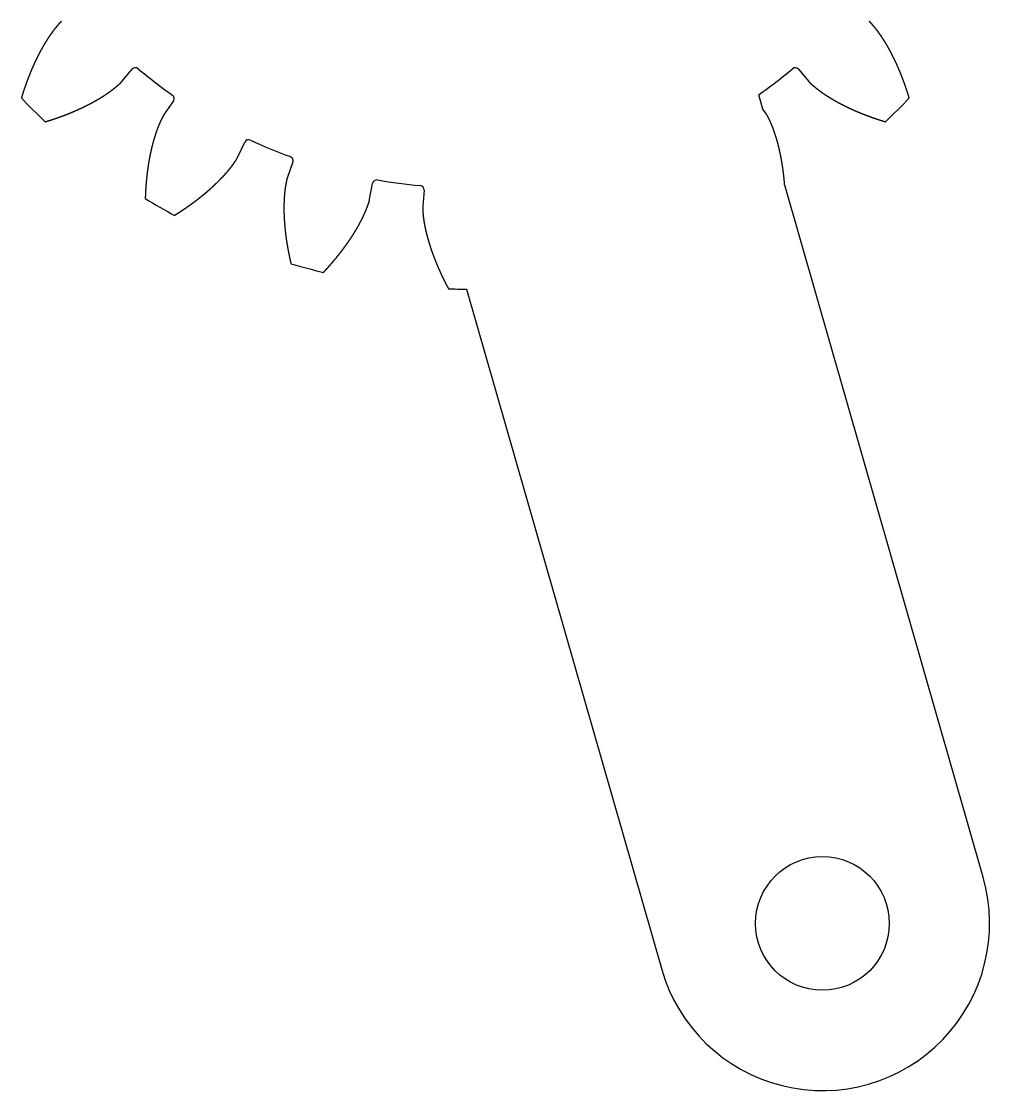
# Model space of a CAD drawing. Header units: millimetres. Extents: x -97 to 15, y -39 to 53.
# Drawn here: x -10.62 to 12.54, y -33.8 to -8.22 of the extents above; entities that cross this region are included whole.
import ezdxf

# ---------------------------------------------------------------- set-up
doc = ezdxf.new("R2010")
doc.units = ezdxf.units.MM
doc.layers.get('0').update_dxf_attribs({"linetype": 'CONTINUOUS'})

msp = doc.modelspace()

# ---------------------------------------------------------------- linework, layer by layer
for p, q in [((-8.221, -9.661), (-7.97, -9.366)), ((7.97, -9.366), (8.221, -9.661)), ((7.12, -10.32), (7.021, -9.975)), ((-6.984, -10.122), (-7.204, -10.442)), ((7.204, -10.442), (7.12, -10.32)), ((-5.441, -11.46), (-5.274, -11.11)), ((-4.126, -11.585), (-4.256, -11.951)), ((-2.289, -12.478), (-2.219, -12.096)), ((-0.987, -12.258), (-1.018, -12.645)), ((12.39, -28.697), (7.641, -12.136)), ((0.032, -14.625), (4.7, -30.902))]:
    msp.add_line(p, q)
msp.add_circle((8.545, -29.799), 1.6)
for centre, radius, start, end in [((-7.894, -9.431), 0.1, 50.0698, 139.604), ((0, 0), 12.198, 230.0698, 234.9302), ((0, 0), 12.198, 305.1421, 309.9302), ((7.894, -9.431), 0.1, 40.396, 129.9302), ((0, 0), 14.625, 223.4232, 226.5768), ((-7.066, -10.066), 0.1, -34.604, 54.9302), ((0, 0), 14.625, 313.4232, 316.5768), ((-5.184, -11.152), 0.1, 65.0698, 154.604), ((0, 0), 12.198, 245.0698, 249.9302), ((-4.22, -11.552), 0.1, -19.604, 69.9302), ((-2.121, -12.114), 0.1, 80.0698, 169.604), ((0, 0), 12.198, 260.0698, 264.9302), ((-1.087, -12.25), 0.1, -4.604, 84.9302), ((0, 0), 14.625, 238.4232, 241.5768), ((0, 0), 14.625, 253.4232, 256.5768), ((0, 0), 14.625, 268.4232, 270.1271), ((8.545, -29.799), 4, -164, 16)]:
    msp.add_arc(centre, radius, start, end)
for points in [[(-9.661, -8.221), (-9.666, -8.225), (-9.674, -8.232), (-9.687, -8.244), (-9.703, -8.26), (-9.722, -8.28), (-9.741, -8.302), (-9.759, -8.323), (-9.778, -8.345), (-9.796, -8.367), (-9.814, -8.389), (-9.832, -8.411), (-9.85, -8.434), (-9.867, -8.457), (-9.884, -8.48), (-9.901, -8.503), (-9.918, -8.527), (-9.934, -8.55), (-9.951, -8.574), (-9.967, -8.598), (-9.983, -8.622), (-9.999, -8.647), (-10.014, -8.671), (-10.03, -8.696), (-10.045, -8.721), (-10.061, -8.746), (-10.076, -8.771), (-10.09, -8.796), (-10.105, -8.822), (-10.12, -8.847), (-10.134, -8.873), (-10.149, -8.899), (-10.163, -8.925), (-10.177, -8.951), (-10.191, -8.977), (-10.204, -9.003), (-10.218, -9.03), (-10.231, -9.056), (-10.245, -9.083), (-10.258, -9.11), (-10.271, -9.137), (-10.284, -9.164), (-10.297, -9.191), (-10.309, -9.218), (-10.322, -9.246), (-10.334, -9.273), (-10.347, -9.301), (-10.359, -9.329), (-10.371, -9.357), (-10.383, -9.384), (-10.394, -9.412), (-10.406, -9.441), (-10.417, -9.469), (-10.429, -9.497), (-10.44, -9.526), (-10.451, -9.554), (-10.462, -9.583), (-10.473, -9.611), (-10.484, -9.64), (-10.495, -9.669), (-10.505, -9.698), (-10.516, -9.727), (-10.526, -9.756), (-10.536, -9.786), (-10.546, -9.815), (-10.556, -9.844), (-10.566, -9.874), (-10.575, -9.904), (-10.585, -9.933), (-10.594, -9.963), (-10.604, -9.993), (-10.611, -10.017), (-10.617, -10.035), (-10.62, -10.047), (-10.622, -10.053)], [(10.622, -10.053), (10.62, -10.047), (10.617, -10.035), (10.611, -10.017), (10.604, -9.993), (10.594, -9.963), (10.585, -9.933), (10.575, -9.904), (10.566, -9.874), (10.556, -9.844), (10.546, -9.815), (10.536, -9.786), (10.526, -9.756), (10.516, -9.727), (10.505, -9.698), (10.495, -9.669), (10.484, -9.64), (10.473, -9.611), (10.462, -9.583), (10.451, -9.554), (10.44, -9.526), (10.429, -9.497), (10.417, -9.469), (10.406, -9.441), (10.394, -9.412), (10.383, -9.384), (10.371, -9.357), (10.359, -9.329), (10.347, -9.301), (10.334, -9.273), (10.322, -9.246), (10.309, -9.218), (10.297, -9.191), (10.284, -9.164), (10.271, -9.137), (10.258, -9.11), (10.245, -9.083), (10.231, -9.056), (10.218, -9.03), (10.204, -9.003), (10.191, -8.977), (10.177, -8.951), (10.163, -8.925), (10.149, -8.899), (10.134, -8.873), (10.12, -8.847), (10.105, -8.822), (10.09, -8.796), (10.076, -8.771), (10.061, -8.746), (10.045, -8.721), (10.03, -8.696), (10.014, -8.671), (9.999, -8.647), (9.983, -8.622), (9.967, -8.598), (9.951, -8.574), (9.934, -8.55), (9.918, -8.527), (9.901, -8.503), (9.884, -8.48), (9.867, -8.457), (9.85, -8.434), (9.832, -8.411), (9.814, -8.389), (9.796, -8.367), (9.778, -8.345), (9.759, -8.323), (9.741, -8.302), (9.722, -8.28), (9.703, -8.26), (9.687, -8.244), (9.674, -8.232), (9.666, -8.225), (9.661, -8.221)], [(-10.053, -10.622), (-10.047, -10.62), (-10.035, -10.617), (-10.017, -10.611), (-9.993, -10.604), (-9.963, -10.594), (-9.933, -10.585), (-9.904, -10.575), (-9.874, -10.566), (-9.844, -10.556), (-9.815, -10.546), (-9.786, -10.536), (-9.756, -10.526), (-9.727, -10.516), (-9.698, -10.505), (-9.669, -10.495), (-9.64, -10.484), (-9.611, -10.473), (-9.583, -10.462), (-9.554, -10.451), (-9.526, -10.44), (-9.497, -10.429), (-9.469, -10.417), (-9.441, -10.406), (-9.412, -10.394), (-9.384, -10.383), (-9.357, -10.371), (-9.329, -10.359), (-9.301, -10.347), (-9.273, -10.334), (-9.246, -10.322), (-9.218, -10.309), (-9.191, -10.297), (-9.164, -10.284), (-9.137, -10.271), (-9.11, -10.258), (-9.083, -10.245), (-9.056, -10.231), (-9.03, -10.218), (-9.003, -10.204), (-8.977, -10.191), (-8.951, -10.177), (-8.925, -10.163), (-8.899, -10.149), (-8.873, -10.134), (-8.847, -10.12), (-8.822, -10.105), (-8.796, -10.09), (-8.771, -10.076), (-8.746, -10.061), (-8.721, -10.045), (-8.696, -10.03), (-8.671, -10.014), (-8.647, -9.999), (-8.622, -9.983), (-8.598, -9.967), (-8.574, -9.951), (-8.55, -9.934), (-8.527, -9.918), (-8.503, -9.901), (-8.48, -9.884), (-8.457, -9.867), (-8.434, -9.85), (-8.411, -9.832), (-8.389, -9.814), (-8.367, -9.796), (-8.345, -9.778), (-8.323, -9.759), (-8.302, -9.741), (-8.28, -9.722), (-8.26, -9.703), (-8.244, -9.687), (-8.232, -9.674), (-8.225, -9.666), (-8.221, -9.661)], [(8.221, -9.661), (8.225, -9.666), (8.232, -9.674), (8.244, -9.687), (8.26, -9.703), (8.28, -9.722), (8.302, -9.741), (8.323, -9.759), (8.345, -9.778), (8.367, -9.796), (8.389, -9.814), (8.411, -9.832), (8.434, -9.85), (8.457, -9.867), (8.48, -9.884), (8.503, -9.901), (8.527, -9.918), (8.55, -9.934), (8.574, -9.951), (8.598, -9.967), (8.622, -9.983), (8.647, -9.999), (8.671, -10.014), (8.696, -10.03), (8.721, -10.045), (8.746, -10.061), (8.771, -10.076), (8.796, -10.09), (8.822, -10.105), (8.847, -10.12), (8.873, -10.134), (8.899, -10.149), (8.925, -10.163), (8.951, -10.177), (8.977, -10.191), (9.003, -10.204), (9.03, -10.218), (9.056, -10.231), (9.083, -10.245), (9.11, -10.258), (9.137, -10.271), (9.164, -10.284), (9.191, -10.297), (9.218, -10.309), (9.246, -10.322), (9.273, -10.334), (9.301, -10.347), (9.329, -10.359), (9.357, -10.371), (9.384, -10.383), (9.412, -10.394), (9.441, -10.406), (9.469, -10.417), (9.497, -10.429), (9.526, -10.44), (9.554, -10.451), (9.583, -10.462), (9.611, -10.473), (9.64, -10.484), (9.669, -10.495), (9.698, -10.505), (9.727, -10.516), (9.756, -10.526), (9.786, -10.536), (9.815, -10.546), (9.844, -10.556), (9.874, -10.566), (9.904, -10.575), (9.933, -10.585), (9.963, -10.594), (9.993, -10.604), (10.017, -10.611), (10.035, -10.617), (10.047, -10.62), (10.053, -10.622)], [(-7.204, -10.442), (-7.208, -10.446), (-7.214, -10.456), (-7.223, -10.47), (-7.234, -10.49), (-7.248, -10.514), (-7.26, -10.54), (-7.273, -10.566), (-7.285, -10.591), (-7.297, -10.617), (-7.308, -10.643), (-7.32, -10.669), (-7.331, -10.696), (-7.342, -10.722), (-7.353, -10.749), (-7.363, -10.776), (-7.373, -10.803), (-7.383, -10.83), (-7.392, -10.857), (-7.402, -10.885), (-7.411, -10.912), (-7.42, -10.94), (-7.429, -10.968), (-7.438, -10.996), (-7.446, -11.023), (-7.454, -11.052), (-7.462, -11.08), (-7.47, -11.108), (-7.478, -11.136), (-7.485, -11.165), (-7.492, -11.193), (-7.5, -11.222), (-7.507, -11.251), (-7.513, -11.28), (-7.52, -11.309), (-7.526, -11.338), (-7.533, -11.367), (-7.539, -11.396), (-7.545, -11.425), (-7.551, -11.455), (-7.556, -11.484), (-7.562, -11.513), (-7.567, -11.543), (-7.572, -11.573), (-7.577, -11.602), (-7.582, -11.632), (-7.587, -11.662), (-7.591, -11.692), (-7.596, -11.722), (-7.6, -11.752), (-7.604, -11.782), (-7.608, -11.812), (-7.612, -11.842), (-7.615, -11.873), (-7.619, -11.903), (-7.622, -11.934), (-7.626, -11.964), (-7.629, -11.995), (-7.632, -12.025), (-7.634, -12.056), (-7.637, -12.087), (-7.64, -12.117), (-7.642, -12.148), (-7.644, -12.179), (-7.646, -12.21), (-7.648, -12.241), (-7.65, -12.272), (-7.652, -12.303), (-7.653, -12.334), (-7.655, -12.366), (-7.656, -12.397), (-7.657, -12.422), (-7.658, -12.441), (-7.658, -12.453), (-7.658, -12.46)], [(-6.961, -12.862), (-6.956, -12.859), (-6.945, -12.852), (-6.929, -12.842), (-6.908, -12.829), (-6.882, -12.812), (-6.855, -12.795), (-6.829, -12.778), (-6.803, -12.761), (-6.777, -12.744), (-6.751, -12.727), (-6.725, -12.71), (-6.7, -12.692), (-6.674, -12.675), (-6.649, -12.657), (-6.624, -12.64), (-6.598, -12.622), (-6.573, -12.604), (-6.548, -12.586), (-6.524, -12.568), (-6.499, -12.55), (-6.474, -12.532), (-6.45, -12.513), (-6.426, -12.495), (-6.402, -12.476), (-6.377, -12.458), (-6.354, -12.439), (-6.33, -12.42), (-6.306, -12.401), (-6.283, -12.382), (-6.259, -12.363), (-6.236, -12.344), (-6.213, -12.325), (-6.19, -12.305), (-6.167, -12.286), (-6.145, -12.266), (-6.122, -12.247), (-6.1, -12.227), (-6.078, -12.207), (-6.055, -12.187), (-6.034, -12.167), (-6.012, -12.147), (-5.99, -12.126), (-5.969, -12.106), (-5.948, -12.085), (-5.927, -12.065), (-5.906, -12.044), (-5.885, -12.023), (-5.864, -12.002), (-5.844, -11.981), (-5.824, -11.96), (-5.804, -11.939), (-5.784, -11.917), (-5.764, -11.896), (-5.745, -11.874), (-5.726, -11.853), (-5.707, -11.831), (-5.688, -11.809), (-5.669, -11.787), (-5.651, -11.764), (-5.633, -11.742), (-5.615, -11.72), (-5.597, -11.697), (-5.58, -11.674), (-5.563, -11.651), (-5.546, -11.628), (-5.53, -11.604), (-5.514, -11.581), (-5.498, -11.558), (-5.482, -11.534), (-5.467, -11.51), (-5.456, -11.49), (-5.448, -11.475), (-5.443, -11.465), (-5.441, -11.46)], [(-4.256, -11.951), (-4.258, -11.956), (-4.262, -11.967), (-4.267, -11.983), (-4.273, -12.005), (-4.279, -12.032), (-4.285, -12.06), (-4.29, -12.088), (-4.295, -12.116), (-4.3, -12.144), (-4.305, -12.172), (-4.309, -12.2), (-4.313, -12.229), (-4.317, -12.257), (-4.32, -12.286), (-4.323, -12.314), (-4.326, -12.343), (-4.328, -12.372), (-4.33, -12.401), (-4.332, -12.43), (-4.334, -12.459), (-4.336, -12.488), (-4.337, -12.517), (-4.338, -12.546), (-4.339, -12.575), (-4.34, -12.604), (-4.34, -12.634), (-4.34, -12.663), (-4.341, -12.692), (-4.34, -12.722), (-4.34, -12.751), (-4.34, -12.781), (-4.339, -12.81), (-4.338, -12.84), (-4.337, -12.87), (-4.336, -12.899), (-4.334, -12.929), (-4.332, -12.959), (-4.331, -12.989), (-4.329, -13.018), (-4.326, -13.048), (-4.324, -13.078), (-4.322, -13.108), (-4.319, -13.138), (-4.316, -13.168), (-4.313, -13.198), (-4.31, -13.228), (-4.307, -13.258), (-4.303, -13.288), (-4.299, -13.318), (-4.296, -13.349), (-4.292, -13.379), (-4.287, -13.409), (-4.283, -13.439), (-4.279, -13.469), (-4.274, -13.5), (-4.269, -13.53), (-4.264, -13.56), (-4.259, -13.591), (-4.254, -13.621), (-4.249, -13.651), (-4.243, -13.682), (-4.237, -13.712), (-4.232, -13.743), (-4.226, -13.773), (-4.219, -13.804), (-4.213, -13.834), (-4.207, -13.865), (-4.2, -13.895), (-4.194, -13.926), (-4.187, -13.956), (-4.181, -13.98), (-4.177, -13.999), (-4.174, -14.011), (-4.173, -14.017)], [(-3.395, -14.225), (-3.391, -14.221), (-3.382, -14.212), (-3.369, -14.198), (-3.352, -14.18), (-3.331, -14.157), (-3.31, -14.134), (-3.289, -14.11), (-3.268, -14.087), (-3.248, -14.064), (-3.227, -14.041), (-3.207, -14.017), (-3.186, -13.994), (-3.166, -13.97), (-3.146, -13.947), (-3.126, -13.923), (-3.107, -13.9), (-3.087, -13.876), (-3.068, -13.852), (-3.048, -13.828), (-3.029, -13.804), (-3.01, -13.78), (-2.992, -13.756), (-2.973, -13.732), (-2.954, -13.708), (-2.936, -13.684), (-2.918, -13.66), (-2.9, -13.635), (-2.882, -13.611), (-2.864, -13.586), (-2.846, -13.562), (-2.829, -13.537), (-2.811, -13.513), (-2.794, -13.488), (-2.777, -13.463), (-2.761, -13.439), (-2.744, -13.414), (-2.727, -13.389), (-2.711, -13.364), (-2.695, -13.339), (-2.679, -13.314), (-2.663, -13.289), (-2.648, -13.263), (-2.632, -13.238), (-2.617, -13.213), (-2.602, -13.188), (-2.587, -13.162), (-2.572, -13.137), (-2.558, -13.111), (-2.544, -13.086), (-2.53, -13.06), (-2.516, -13.034), (-2.502, -13.008), (-2.489, -12.982), (-2.476, -12.957), (-2.463, -12.931), (-2.45, -12.905), (-2.438, -12.878), (-2.425, -12.852), (-2.413, -12.826), (-2.402, -12.8), (-2.39, -12.773), (-2.379, -12.747), (-2.368, -12.72), (-2.358, -12.694), (-2.348, -12.667), (-2.338, -12.64), (-2.328, -12.614), (-2.319, -12.587), (-2.31, -12.56), (-2.302, -12.533), (-2.296, -12.511), (-2.292, -12.494), (-2.29, -12.483), (-2.289, -12.478)], [(-1.018, -12.645), (-1.019, -12.651), (-1.019, -12.662), (-1.02, -12.679), (-1.02, -12.701), (-1.019, -12.73), (-1.018, -12.758), (-1.016, -12.786), (-1.013, -12.815), (-1.01, -12.843), (-1.008, -12.872), (-1.005, -12.9), (-1.001, -12.928), (-0.997, -12.957), (-0.993, -12.985), (-0.989, -13.014), (-0.984, -13.042), (-0.979, -13.071), (-0.973, -13.099), (-0.968, -13.127), (-0.962, -13.156), (-0.956, -13.184), (-0.95, -13.213), (-0.943, -13.241), (-0.937, -13.27), (-0.93, -13.298), (-0.923, -13.326), (-0.915, -13.355), (-0.908, -13.383), (-0.9, -13.412), (-0.892, -13.44), (-0.884, -13.468), (-0.875, -13.497), (-0.867, -13.525), (-0.858, -13.554), (-0.849, -13.582), (-0.84, -13.61), (-0.831, -13.639), (-0.821, -13.667), (-0.812, -13.695), (-0.802, -13.723), (-0.792, -13.752), (-0.782, -13.78), (-0.771, -13.808), (-0.761, -13.836), (-0.75, -13.865), (-0.739, -13.893), (-0.728, -13.921), (-0.717, -13.949), (-0.706, -13.977), (-0.694, -14.006), (-0.683, -14.034), (-0.671, -14.062), (-0.659, -14.09), (-0.647, -14.118), (-0.634, -14.146), (-0.622, -14.174), (-0.609, -14.202), (-0.597, -14.23), (-0.584, -14.258), (-0.571, -14.286), (-0.557, -14.314), (-0.544, -14.342), (-0.531, -14.37), (-0.517, -14.397), (-0.503, -14.425), (-0.489, -14.453), (-0.475, -14.481), (-0.461, -14.509), (-0.446, -14.536), (-0.432, -14.564), (-0.42, -14.586), (-0.411, -14.603), (-0.405, -14.614), (-0.402, -14.619)]]:
    msp.add_open_spline(points, degree=5)
msp.add_open_spline([(7.641, -12.136), (7.641, -12.132), (7.64, -12.122), (7.639, -12.106), (7.637, -12.084), (7.634, -12.056), (7.632, -12.025), (7.629, -11.995), (7.626, -11.964), (7.622, -11.934), (7.619, -11.903), (7.615, -11.873), (7.612, -11.842), (7.608, -11.812), (7.604, -11.782), (7.6, -11.752), (7.596, -11.722), (7.591, -11.692), (7.587, -11.662), (7.582, -11.632), (7.577, -11.602), (7.572, -11.573), (7.567, -11.543), (7.562, -11.513), (7.556, -11.484), (7.551, -11.455), (7.545, -11.425), (7.539, -11.396), (7.533, -11.367), (7.526, -11.338), (7.52, -11.309), (7.513, -11.28), (7.507, -11.251), (7.5, -11.222), (7.492, -11.193), (7.485, -11.165), (7.478, -11.136), (7.47, -11.108), (7.462, -11.08), (7.454, -11.052), (7.446, -11.023), (7.438, -10.996), (7.429, -10.968), (7.42, -10.94), (7.411, -10.912), (7.402, -10.885), (7.392, -10.857), (7.383, -10.83), (7.373, -10.803), (7.363, -10.776), (7.353, -10.749), (7.342, -10.722), (7.331, -10.696), (7.32, -10.669), (7.308, -10.643), (7.297, -10.617), (7.285, -10.591), (7.273, -10.566), (7.26, -10.54), (7.248, -10.514), (7.234, -10.49), (7.223, -10.47), (7.214, -10.456), (7.208, -10.446), (7.204, -10.442)], degree=5, knots=[-0.8512275, -0.8512275, -0.8512275, -0.8512275, -0.8512275, -0.8512275, -0.8428571, -0.8285714, -0.8142857, -0.8, -0.7857143, -0.7714286, -0.7571429, -0.7428571, -0.7285714, -0.7142857, -0.7, -0.6857143, -0.6714286, -0.6571429, -0.6428571, -0.6285714, -0.6142857, -0.6, -0.5857143, -0.5714286, -0.5571429, -0.5428571, -0.5285714, -0.5142857, -0.5, -0.4857143, -0.4714286, -0.4571429, -0.4428571, -0.4285714, -0.4142857, -0.4, -0.3857143, -0.3714286, -0.3571429, -0.3428571, -0.3285714, -0.3142857, -0.3, -0.2857143, -0.2714286, -0.2571429, -0.2428571, -0.2285714, -0.2142857, -0.2, -0.1857143, -0.1714286, -0.1571429, -0.1428571, -0.1285714, -0.1142857, -0.1, -0.0857143, -0.0714286, -0.0571429, -0.0428571, -0.0285714, -0.0142857, 0, 0, 0, 0, 0, 0])

doc.saveas('drawing.dxf')
